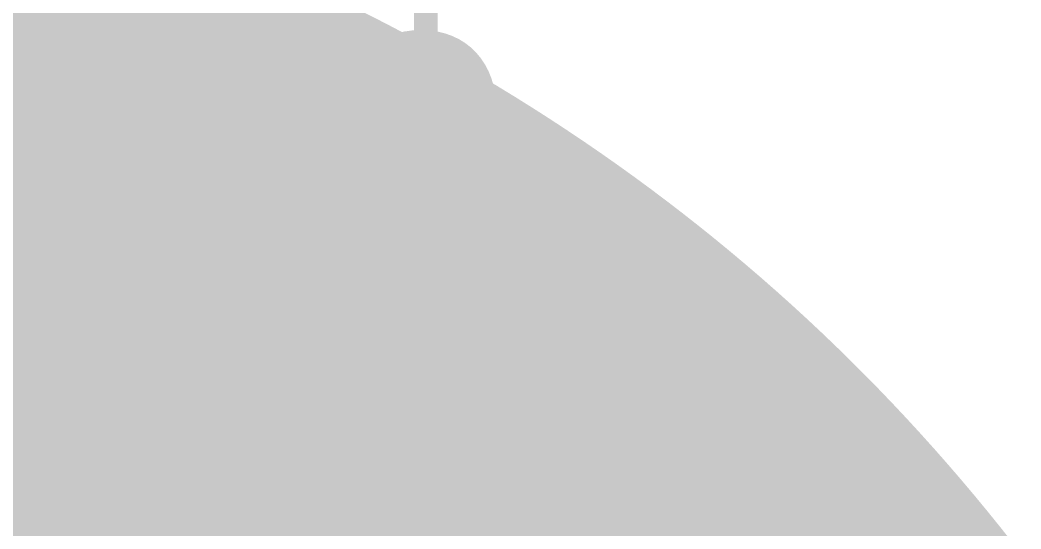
# Paper-space layout 'Layout1' of a CAD drawing. Header units: metres. Extents: x 0 to 2550, y -690 to 594.
# Drawn here: x 728.04 to 745.86, y 25.92 to 34.99 of the extents above; entities that cross this region are included whole.
import ezdxf
from ezdxf.enums import TextEntityAlignment as Align

# ---------------------------------------------------------------- set-up
doc = ezdxf.new("R2018")
doc.units = ezdxf.units.M
doc.layers.add('A_TTL_TEXT TITILE BLOCK-RefEdit0-RefEdit0', color=7, linetype='Continuous')
doc.layers.add('XREF', color=7, linetype='Continuous')
doc.layers.add('G-TTLB-BORD', color=7, linetype='Continuous', lineweight=0)
doc.styles.get("Standard").update_dxf_attribs({"font": 'ARIALN.TTF'})
doc.styles.add('Style-Arial', font='arial.ttf')

# ---------------------------------------------------------------- blocks, each defined once
blk = doc.blocks.new('PROJECT TITLE BLOCK(BAC V2.1)')
at = {"layer": 'G-TTLB-BORD', "linetype": 'Continuous', "lineweight": 0, "true_color": 0x0c2340}
h = blk.add_hatch(color=158, dxfattribs=at)
edge = h.paths.add_edge_path()
edge.add_spline(control_points=[(737.0198432763573, 38.27643225667998), (736.8300911912229, 38.38234473369084), (736.6138265642803, 38.43540727393702), (736.3711199432146, 38.43540837988257), (735.9916528512258, 38.43541009700857), (735.6924663763493, 38.28493517357856), (735.4737368004862, 37.9841246176511)], knot_values=[0, 0, 0, 0, 0.5000000000000003, 0.5000000000000003, 0.5000000000000003, 1, 1, 1, 1], degree=3, periodic=0)
edge.add_line((735.4737368004862, 37.9841246176511), (735.417322604917, 38.40463346568868))
edge.add_line((735.4173226340208, 38.40463346568868), (735.0532274285797, 38.40463512460701))
edge.add_line((735.0532273994759, 38.40463509550318), (735.0532584241591, 34.76365900132805))
edge.add_line((735.053258453263, 34.76365900132805), (735.4737642745022, 34.76365710957907))
edge.add_line((735.4737642745022, 34.76365710957907), (735.473752109101, 36.18926831404679))
edge.add_spline(control_points=[(735.473752109101, 36.18926831404679), (735.5591800587717, 36.05592646636069), (735.6771143677179, 35.95082522951998), (735.8275903388858, 35.87389408494346), (735.9779957623687, 35.79696291126311), (736.1591446388047, 35.75849687331356), (736.3711427606177, 35.75849591288716), (736.6104295069817, 35.7584948069416), (736.8257765192538, 35.81490481155924), (737.0172895607539, 35.92772589763626), (737.208696838934, 36.04054701281711), (737.3582893633284, 36.19775667903014), (737.4659966444597, 36.39953120728023), (737.5736686808523, 36.60119997221045), (737.6275035785511, 36.83364822063595), (737.6275013084523, 37.0969464420341), (737.6274989510421, 37.37388909212314), (737.5736600370146, 37.61314239818603), (737.4659845954739, 37.81488267122768), (737.3582738509867, 38.01658764132299), (737.2095600876492, 38.17041401634924), (737.0198432763573, 38.27643225667998)], knot_values=[0, 0, 0, 0, 0.1428571428571428, 0.1428571428571428, 0.1428571428571428, 0.2857142857142858, 0.2857142857142858, 0.2857142857142858, 0.4285714285714286, 0.4285714285714286, 0.4285714285714286, 0.5714285714285714, 0.5714285714285714, 0.5714285714285714, 0.7142857142857144, 0.7142857142857144, 0.7142857142857144, 0.8571428571428572, 0.8571428571428572, 0.8571428571428572, 1, 1, 1, 1], degree=3, periodic=0)
edge = h.paths.add_edge_path(flags=16)
edge.add_spline(control_points=[(736.9583011604846, 36.40207200078294), (736.7993305670097, 36.2226152792573), (736.5899069409352, 36.1328522558324), (736.3301361037884, 36.13285344908945), (736.1625966150314, 36.13285420578904), (736.013002373511, 36.17389386636205), (735.8814239560161, 36.25593718606979), (735.7497749908362, 36.33798050577752), (735.6480938906316, 36.45337666966952), (735.5763101368211, 36.60209043300711), (735.5045263539068, 36.75080419634469), (735.4685984319076, 36.91915588569827), (735.4685968311969, 37.1072159614414), (735.4685952304862, 37.29182088864036), (735.5045203585178, 37.45671708020382), (735.5763016093988, 37.60208078892902), (735.6480828602798, 37.74733873433433), (735.7497620105278, 37.86016022786498), (735.8814095787238, 37.94054529862478), (736.0129866283387, 38.02082457696088), (736.1625801713672, 38.06105197872967), (736.3301196601242, 38.06105122203007), (736.5898905263748, 38.06105002877302), (736.7993156658486, 37.97132035833783), (736.9582893152256, 37.79182696598582), (737.1172629937064, 37.6123335736338), (737.1967686631251, 37.38069563405588), (737.196771078743, 37.09694839199074), (737.196773494361, 36.81313066044822), (737.1172717830632, 36.58156396704726), (736.9583011604846, 36.40207200078294)], knot_values=[0, 0, 0, 0, 0.09999999999999998, 0.09999999999999998, 0.09999999999999998, 0.2, 0.2, 0.2, 0.2999999999999999, 0.2999999999999999, 0.2999999999999999, 0.3999999999999999, 0.3999999999999999, 0.3999999999999999, 0.5, 0.5, 0.5, 0.6, 0.6, 0.6, 0.7, 0.7, 0.7, 0.8, 0.8, 0.8, 0.9, 0.9, 0.9, 1, 1, 1, 1], degree=3, periodic=0)
at = {"layer": 'G-TTLB-BORD', "linetype": 'Continuous', "lineweight": 0, "true_color": 0xffffff}
h = blk.add_hatch(color=7, dxfattribs=at)
edge = h.paths.add_edge_path()
edge.add_spline(control_points=[(735.1736809253692, 31.95183823108673), (736.0080789327623, 31.95183823108673), (736.524629187584, 32.5478417634964), (736.524629163742, 33.38234367370606), (736.524629187584, 34.21684558391571), (736.0080789327623, 34.81284911632538), (735.1736809253692, 34.81284909248352), (734.3390751123428, 34.81284909248352), (733.8226634025574, 34.21684558391571), (733.8226634025574, 33.38234367370606), (733.8226634025574, 32.5478417634964), (734.3390751123428, 31.95183823108673), (735.1736809253692, 31.95183823108673)], knot_values=[0, 0, 0, 0, 0.25, 0.25, 0.25, 0.5, 0.5, 0.5, 0.75, 0.75, 0.75, 1, 1, 1, 1], degree=3, periodic=0)
edge = h.paths.add_edge_path(flags=17)
edge.add_spline(control_points=[(735.1736809253692, 34.33612940311432), (735.6903004407883, 34.33612942695618), (735.9683176517486, 33.93872444629669), (735.9683176517486, 33.38234367370606), (735.9683176517486, 32.82610142230988), (735.6903004407883, 32.42883501052857), (735.1736809253692, 32.42883501052857), (734.6572692155838, 32.42883501052857), (734.3791134595872, 32.82610142230988), (734.379113483429, 33.38234367370606), (734.3791134595872, 33.93872447013855), (734.6572692155838, 34.33612942695618), (735.1736809253692, 34.33612940311432)], knot_values=[0, 0, 0, 0, 0.25, 0.25, 0.25, 0.5, 0.5, 0.5, 0.75, 0.75, 0.75, 1, 1, 1, 1], degree=3, periodic=0)
blk = doc.blocks.new('BLOCK INFO V2.1')
at = {"color": 7, "style": 'Style-Arial'}
blk.add_attdef('CONSTAMP', text='', height=6999.999999999987, dxfattribs=at).set_placement((817237.5290329637, 74222.47040772981), align=Align.RIGHT)
for tag, p in [('ISSUED7', (89093.5902134514, 51702.30651856391)), ('DATE7', (295779.6794076685, 51702.30651856391)), ('REVHISNO7', (309972.912597004, 51702.30651856391)), ('ISSUED6', (89093.5902134514, 46681.07209727161)), ('DATE6', (295779.6794076685, 46681.07209727161)), ('REVHISNO6', (309972.912597004, 46681.07209727161)), ('ISSUED5', (89093.5902134514, 41659.83770508314)), ('DATE5', (295779.6076661905, 41659.83767597931)), ('REVHISNO5', (309972.912597004, 41659.83767597931)), ('ISSUED4', (89093.5902134514, 36638.60328379084)), ('DATE4', (295779.650469223, 36553.96564863619)), ('REVHISNO4', (309972.912597004, 36553.96564863619)), ('ISSUED3', (89093.5902134514, 31532.73125644769)), ('DATE3', (295779.6076661905, 31617.36886249851)), ('REVHISNO3', (309972.912597004, 31617.36886249851)), ('ISSUED2', (89093.5902134514, 26596.13447031001)), ('DATE2', (295779.6076661905, 26596.13447031002)), ('REVHISNO2', (309972.912597004, 26596.13447031002)), ('ISSUED1', (89093.5902134514, 21574.90007812154)), ('DATE1', (295779.6076661905, 21574.90007812154)), ('REVHISNO1', (309972.912597004, 21574.90007812154))]:
    blk.add_attdef(tag, text='', height=2499.999999999997, dxfattribs=at).set_placement(p, align=Align.MIDDLE_CENTER)
for tag, p in [('REVDESC7', (95849.34491431325, 50452.30641856399)), ('REVDESC6', (95849.34491431325, 45431.07199727168)), ('REVDESC5', (95849.34491431325, 40409.83757597936)), ('REVDESC4', (95849.34491431325, 35303.96554863622)), ('REVDESC3', (95849.34491431325, 30367.36876249851)), ('REVDESC2', (95849.34491431325, 25346.13437031002)), ('REVDESC1', (95849.34491431325, 20324.89997812155))]:
    blk.add_attdef(tag, p, '', height=2499.999999999997, dxfattribs=at)
for tag, p in [('DRNDATE', (516425.4000410437, 43023.27514055726)), ('CHKDATE', (559212.7573909236, 43023.27514055726)), ('DCDATE', (516425.4000410437, 29633.45004723017)), ('CCDATE', (559212.7573909236, 29633.45004723017)), ('AFIDATE', (516425.4000410437, 16243.62498300694)), ('CONDATE', (559212.7573909236, 16243.62498300694))]:
    blk.add_attdef(tag, text='', height=2499.999999999997, dxfattribs=at).set_placement(p, align=Align.MIDDLE_LEFT)
at = {"lineweight": 30, "flags": 104}
for tag, p in [('TITLE1', (661033.1600476047, 38181.30075570319)), ('TITLE2', (661033.1600476047, 33181.30075570319)), ('TITLE3TB', (661033.1600476047, 28181.30075570319))]:
    blk.add_attdef(tag, text='', height=3499.999999999994, dxfattribs=at).set_placement(p, align=Align.MIDDLE_CENTER)
at = {"style": 'Style-Arial'}
blk.add_attdef('REVHISNO', text='', height=2499.999999999997, dxfattribs=at).set_placement((810034.2499965321, 28129.94347186754), align=Align.MIDDLE_CENTER)
at = {"style": 'Style-Arial', "width": 0.8}
for tag, p in [('PROJREF', (738383.7129873947, 17029.32372266713)), ('ORIGINATOR', (753249.0244683585, 17029.29537648075)), ('VOL', (766557.392502206, 17029.29857792709)), ('ROLE', (795821.2954406184, 17029.27409334644)), ('LAYOUTNO', (812406.3447196659, 17029.26649469433)), ('LEVEL', (776465.3651670264, 17029.28929065302)), ('TYPE', (785397.6745400048, 17029.28169198131))]:
    blk.add_attdef(tag, text='', height=2999.999999999995, dxfattribs=at).set_placement(p, align=Align.MIDDLE_CENTER)

psp = doc.layouts.get("Layout1")

# ---------------------------------------------------------------- block references
at = {"layer": 'A_TTL_TEXT TITILE BLOCK-RefEdit0-RefEdit0'}
ref = psp.add_blockref('BLOCK INFO V2.1', (0, -1.4210854715202e-14), dxfattribs=dict(at, xscale=0.001, yscale=0.001, zscale=0.001))
lines = psp.add_mtext('CIVIL SPECIFICATION NOTES', dxfattribs={"layer": '0', "insert": (661.0331600476047, 38.18130075570318), "char_height": 100, "attachment_point": 1})
ref.add_attrib('TITLE1', '', (661.0331600476047, 38.18130075570318), dxfattribs={"flags": 104}).embed_mtext(lines)
lines = psp.add_mtext('SHEET 1 OF 3', dxfattribs={"layer": '0', "insert": (661.0331600476047, 33.18130075570318), "char_height": 100, "attachment_point": 1})
ref.add_attrib('TITLE2', '', (661.0331600476047, 33.18130075570318), dxfattribs={"flags": 104}).embed_mtext(lines)
at = {"layer": 'XREF'}
psp.add_blockref('PROJECT TITLE BLOCK(BAC V2.1)', (0, 0), dxfattribs=at)

doc.saveas('drawing.dxf')
